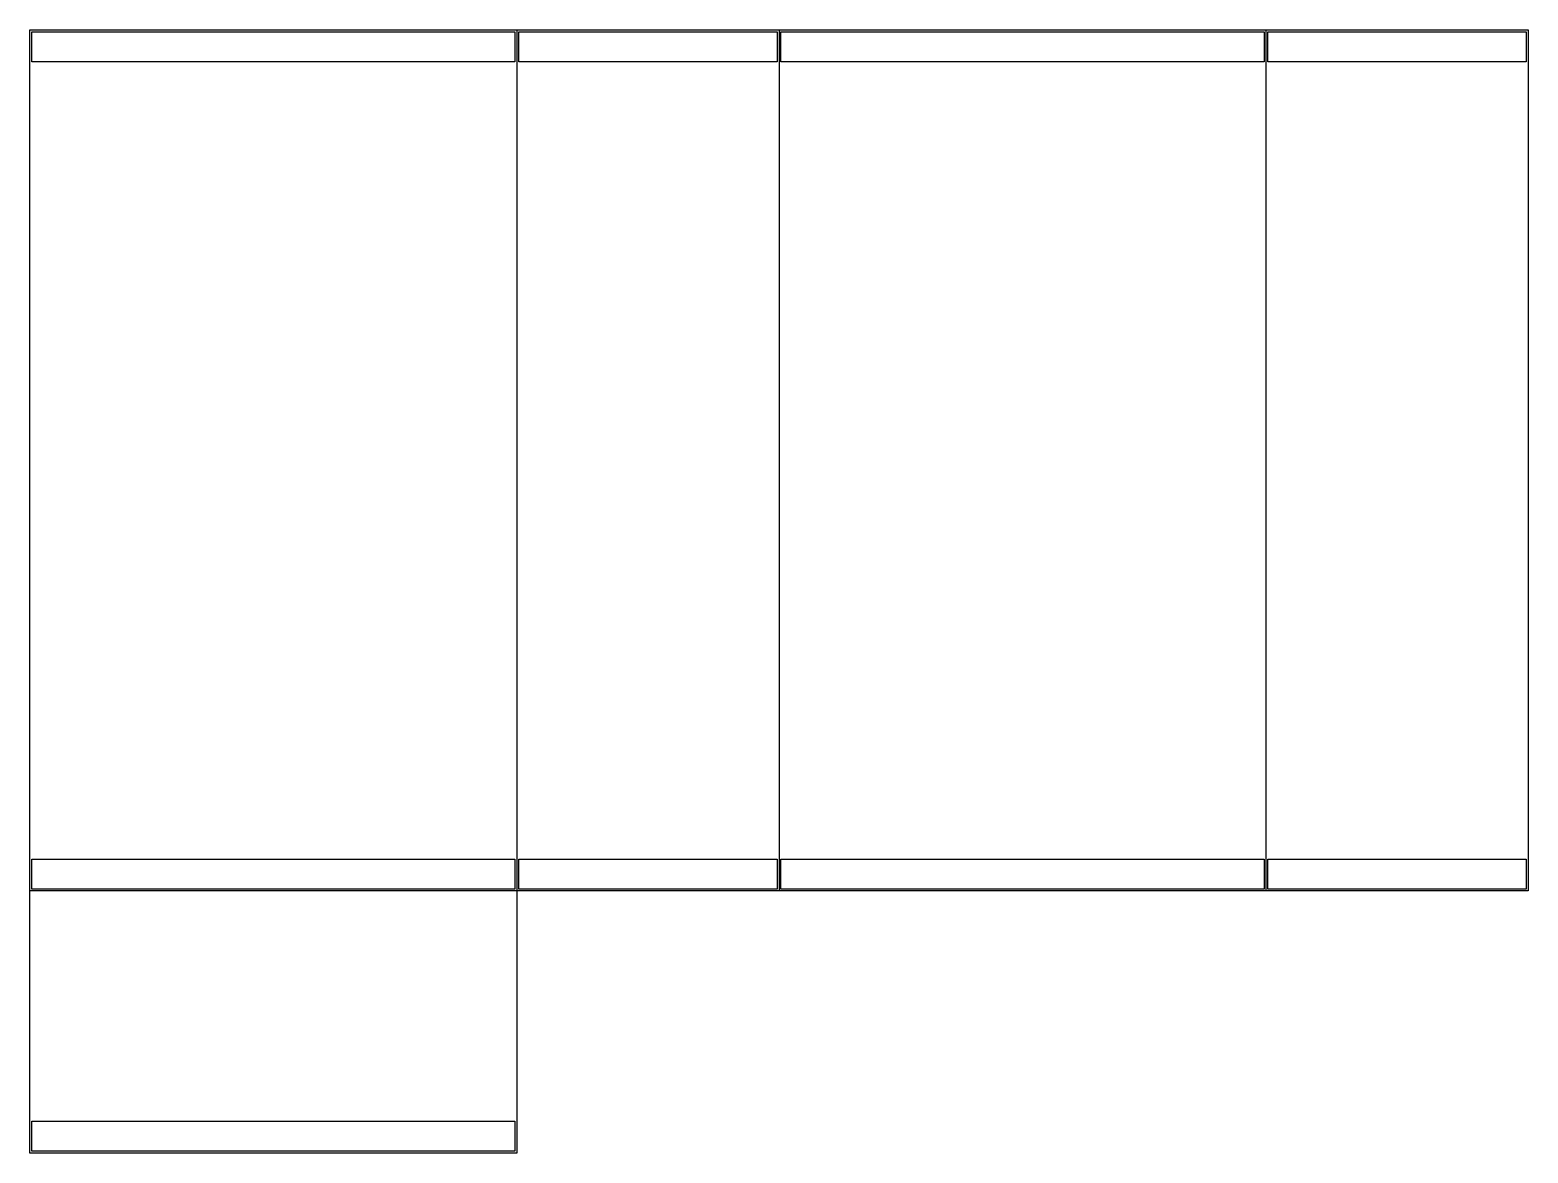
# Model space of a CAD drawing. Header units: millimetres. Extents: x 0 to 400, y 0 to 300.
import ezdxf

# ---------------------------------------------------------------- set-up
doc = ezdxf.new("R2010")
doc.units = ezdxf.units.MM
for name, color, linetype in [('CREASE', 5, 'CONTINUOUS'), ('CUT', 1, 'CONTINUOUS'), ('GLUE', 2, 'CONTINUOUS')]:
    doc.layers.add(name, color=color, linetype=linetype)

msp = doc.modelspace()

# ---------------------------------------------------------------- linework, layer by layer
at = {"layer": 'CREASE'}
for p, q in [((130, 300), (130, 70)), ((200, 300), (200, 70)), ((330, 300), (330, 70)), ((130, 70), (0, 70))]:
    msp.add_line(p, q, dxfattribs=at)
at = {"layer": 'CUT'}
for p, q in [((0, 300), (130, 300)), ((0, 70), (0, 300)), ((130, 300), (200, 300)), ((200, 300), (330, 300)), ((330, 300), (400, 300)), ((400, 300), (400, 70)), ((0, 0), (0, 70)), ((130, 70), (130, 0)), ((200, 70), (130, 70)), ((330, 70), (200, 70)), ((400, 70), (330, 70)), ((130, 0), (0, 0))]:
    msp.add_line(p, q, dxfattribs=at)
at = {"layer": 'GLUE'}
for p, q in [((0.5, 299.5), (129.5, 299.5)), ((0.5, 291.5), (0.5, 299.5)), ((129.5, 299.5), (129.5, 291.5)), ((130.5, 299.5), (199.5, 299.5)), ((130.5, 291.5), (130.5, 299.5)), ((199.5, 299.5), (199.5, 291.5)), ((200.5, 299.5), (329.5, 299.5)), ((200.5, 291.5), (200.5, 299.5)), ((329.5, 299.5), (329.5, 291.5)), ((330.5, 299.5), (399.5, 299.5)), ((330.5, 291.5), (330.5, 299.5)), ((399.5, 299.5), (399.5, 291.5)), ((129.5, 291.5), (0.5, 291.5)), ((199.5, 291.5), (130.5, 291.5)), ((329.5, 291.5), (200.5, 291.5)), ((399.5, 291.5), (330.5, 291.5)), ((0.5, 78.5), (129.5, 78.5)), ((0.5, 70.5), (0.5, 78.5)), ((129.5, 78.5), (129.5, 70.5)), ((130.5, 78.5), (199.5, 78.5)), ((130.5, 70.5), (130.5, 78.5)), ((199.5, 78.5), (199.5, 70.5)), ((200.5, 78.5), (329.5, 78.5)), ((200.5, 70.5), (200.5, 78.5)), ((329.5, 78.5), (329.5, 70.5)), ((330.5, 78.5), (399.5, 78.5)), ((330.5, 70.5), (330.5, 78.5)), ((399.5, 78.5), (399.5, 70.5)), ((129.5, 70.5), (0.5, 70.5)), ((199.5, 70.5), (130.5, 70.5)), ((329.5, 70.5), (200.5, 70.5)), ((399.5, 70.5), (330.5, 70.5)), ((0.5, 8.5), (129.5, 8.5)), ((0.5, 0.5), (0.5, 8.5)), ((129.5, 8.5), (129.5, 0.5)), ((129.5, 0.5), (0.5, 0.5))]:
    msp.add_line(p, q, dxfattribs=at)

doc.saveas('drawing.dxf')
